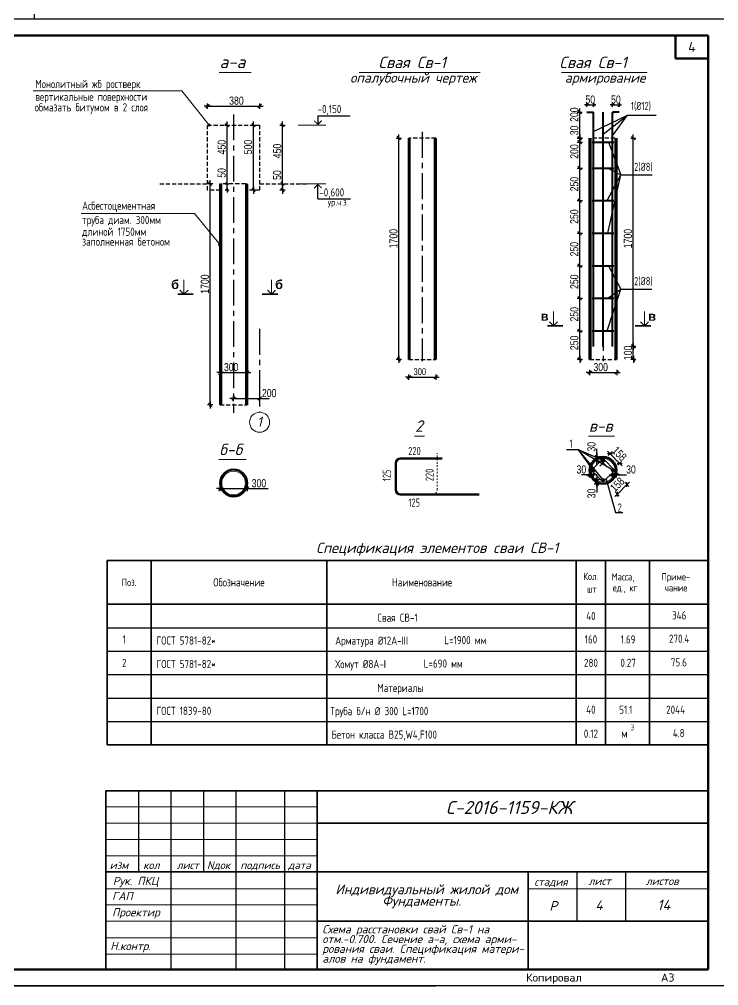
# Model space of a CAD drawing. Extents: x -12289450 to -10763036, y -7834513 to -6150123.
# Drawn here: x -11204704 to -11183218, y -7834506 to -7804813 of the extents above; entities that cross this region are included whole.
import ezdxf
from ezdxf.enums import TextEntityAlignment as Align

# ---------------------------------------------------------------- set-up
doc = ezdxf.new("R2010")
doc.units = 0
doc.header["$LTSCALE"] = 25
for name, pattern in [('CENTER', [50.8, 31.75, -6.35, 6.35, -6.35]), ('DASHED', [0.75, 0.5, -0.25]), ('KL', [4, 2, -2])]:
    doc.linetypes.add(name, pattern=pattern)
for name, color, linetype in [('001-ПЕРЕГОРОДКИ', 5, 'Continuous'), ('003-ТЕКСТ', 7, 'Continuous'), ('005-РАЗМЕРЫ', 252, 'Continuous'), ('014-ОСИ', 251, 'CENTER'), ('Annotation - Text', 7, 'Continuous'), ('ArchiCAD', 7, 'Continuous'), ('kassa', 7, 'Continuous'), ('osnovnie', 7, 'Continuous'), ('Новое', 51, 'Continuous'), ('Текст', 7, 'Continuous')]:
    doc.layers.add(name, color=color, linetype=linetype)
for name, color, linetype, lineweight in [('Примітки 0.09', 7, 'Continuous', 9), ('СТЕНЫ', 5, 'Continuous', 40), ('Текст AMS', 7, 'Continuous', 9), ('тонк', 7, 'Continuous', 20), ('Тонкі 0.18', 7, 'Continuous', 18), ('фундаменты', 52, 'Continuous', 35)]:
    doc.layers.add(name, color=color, linetype=linetype, lineweight=lineweight)
doc.styles.add('gismo', font='isocpeui.ttf')
doc.styles.add('GOST 2.304', font='cs_gost2304.shx')
doc.styles.add('RUSS', font='russ', dxfattribs={"width": 0.8})
doc.styles.get("Standard").update_dxf_attribs({"font": 'arial.ttf'})
doc.styles.add('STYLE1', font='simplex.shx', dxfattribs={"width": 0.7, "height": 300})
doc.styles.add('TXT0', font='txt', dxfattribs={"width": 0.8})
doc.styles.add('СГЕНЕРИР_СТИЛЬ_1', font='arialbd.ttf')
doc.dimstyles.new('100', dxfattribs={"dimtxt": 250, "dimasz": 80, "dimexe": 0, "dimexo": 0, "dimgap": 30, "dimtad": 1, "dimdec": 0, "dimzin": 9, "dimtxsty": 'Standard', "dimblk": 'ARCHTICK', "dimcen": 80, "dimdle": 50, "dimadec": 0, "dimazin": 0, "dimtfac": 1, "dimtdec": 0, "dimtix": 1, "dimtmove": 0, "dimatfit": 1, "dimldrblk": 'DOTSMALL', "dimfxl": 0, "dimarcsym": 0})

# ---------------------------------------------------------------- blocks, each defined once
blk = doc.blocks.new('A8MITTA', base_point=(3180, 3140))
for p, q in [((3160, 3140), (3200, 3140)), ((3170, 3130), (3190, 3150)), ((3180, 3155), (3180, 3125))]:
    blk.add_line(p, q)
blk = doc.blocks.new('A$C7F0C491A')
at = {"layer": 'Тонкі 0.18', "ltscale": 0.25}
blk.add_hatch(color=256, dxfattribs=at).paths.add_polyline_path([(15, 0, 1), (-15, 0, 1)])
blk.add_circle((0, 0), 15, dxfattribs=at)
blk = doc.blocks.new('_ArchTick')
at = {"color": 0, "linetype": 'ByBlock', "const_width": 0.15}
blk.add_lwpolyline([(-0.5, -0.5), (0.5, 0.5)], dxfattribs=at)
blk = doc.blocks.new('_DotSmall')
at = {"color": 0, "linetype": 'ByBlock', "const_width": 0.5}
blk.add_lwpolyline([(-0.0625, 0, 1), (0.0625, 0, 1)], format="xyb", close=True, dxfattribs=at)

msp = doc.modelspace()

# ---------------------------------------------------------------- linework, layer by layer
at = {"lineweight": 13, "ltscale": 20}
for p, q in [((-11204282.8, -7807013.7), (-11199707, -7807013.7)), ((-11198871.8, -7808063.1), (-11199707, -7807013.7)), ((-11199322.4, -7810774.8), (-11202800.6, -7810774.8)), ((-11199322.4, -7810774.8), (-11198535, -7811742.5))]:
    msp.add_line(p, q, dxfattribs=at)
at = {"linetype": 'Continuous', "lineweight": 25, "ltscale": 20}
for p, q in [((-11195529.5, -7807775.8), (-11194541.3, -7807775.8)), ((-11195529.5, -7807775.8), (-11195529.5, -7808063.1)), ((-11195529.5, -7807775.8), (-11194541.3, -7807775.8)), ((-11195529.5, -7807775.8), (-11195529.5, -7808063.1)), ((-11195529.5, -7810150.4), (-11195529.5, -7809863.1)), ((-11195529.5, -7810328.3), (-11195529.5, -7809863.1)), ((-11195529.5, -7810328.3), (-11194524.1, -7810328.3))]:
    msp.add_line(p, q, dxfattribs=at)
at = {"linetype": 'KL', "lineweight": 15}
msp.add_line((-11191866.3, -7819267.2), (-11191866.3, -7818141.5), dxfattribs=at)
at = {"linetype": 'Continuous', "lineweight": 35, "ltscale": 100}
for p, q in [((-11183543.7, -7821211.8), (-11183543.7, -7822711.8)), ((-11202005.5, -7821436.7), (-11202005.5, -7822786.7)), ((-11202005.5, -7821436.7), (-11183543.7, -7821436.7)), ((-11200655.5, -7821436.7), (-11200655.5, -7822786.7)), ((-11195255.5, -7821436.7), (-11195255.5, -7822786.7)), ((-11187593.7, -7821436.7), (-11187593.7, -7822786.7)), ((-11186693.7, -7821436.7), (-11186693.7, -7822786.7)), ((-11185343.7, -7821436.7), (-11185343.7, -7822786.7)), ((-11202005.5, -7822786.7), (-11202005.5, -7827106.7)), ((-11202005.5, -7822786.7), (-11183543.7, -7822786.7)), ((-11200655.5, -7822786.7), (-11200655.5, -7827106.7)), ((-11195255.5, -7822786.7), (-11195255.5, -7827106.7)), ((-11187593.7, -7822786.7), (-11187593.7, -7827106.7)), ((-11186693.7, -7822786.7), (-11186693.7, -7827106.7)), ((-11185343.7, -7822786.7), (-11185343.7, -7827106.7)), ((-11183543.7, -7822711.8), (-11183543.7, -7827511.8)), ((-11202005.5, -7827106.7), (-11183543.7, -7827106.7))]:
    msp.add_line(p, q, dxfattribs=at)
at = {"linetype": 'Continuous', "ltscale": 75}
for p, q in [((-11202005.5, -7823506.7), (-11183543.7, -7823506.7)), ((-11202005.5, -7824226.7), (-11183543.7, -7824226.7)), ((-11202005.5, -7824946.7), (-11183543.7, -7824946.7)), ((-11202005.5, -7825666.7), (-11183543.7, -7825666.7)), ((-11202005.5, -7826386.7), (-11183543.7, -7826386.7)), ((-11202005.5, -7827106.7), (-11185355.5, -7827106.7))]:
    msp.add_line(p, q, dxfattribs=at)
at = {"linetype": 'Continuous', "lineweight": 25, "ltscale": 75}
msp.add_lwpolyline([(-11204244, -7775113.4), (-11204244, -7804813.4)], dxfattribs=at)
at = {"linetype": 'Continuous', "lineweight": 25, "ltscale": 75, "extrusion": (0, 1, 0)}
for points, elevation in [([(11183034.5, 0), (11225034.2, 0)], -7804813.4), ([(11183050, 0), (11225034.2, 0)], -7834505.6), ([(11183034.5, 0), (11225034.2, 0)], -7834505.6), ([(11216944.7, 0), (11191907.8, 0)], -7834505.5)]:
    msp.add_lwpolyline(points, dxfattribs=dict(at, elevation=elevation))
at = {"linetype": 'Continuous', "lineweight": 60, "ltscale": 75, "extrusion": (0, 1, 0)}
for points, elevation in [([(11183543.7, 0), (11223032.7, 0)], -7805313.3), ([(11223032.7, 0), (11183543.7, 0)], -7834005.3)]:
    msp.add_lwpolyline(points, dxfattribs=dict(at, elevation=elevation))
at = {"linetype": 'Continuous', "lineweight": 60, "ltscale": 100, "extrusion": (1, 0, 0)}
for points, elevation in [([(-7805313.3, 0), (-7806013.1, 0)], -11184543.4), ([(-7834005.3, 0), (-7828506.8, 0)], -11183543.7)]:
    msp.add_lwpolyline(points, dxfattribs=dict(at, elevation=elevation))
at = {"linetype": 'Continuous', "lineweight": 60, "ltscale": 75, "extrusion": (1, 0, 0), "elevation": -11183543.7}
msp.add_lwpolyline([(-7834005.3, 0), (-7805313.3, 0)], dxfattribs=at)
at = {"linetype": 'Continuous', "lineweight": 60, "ltscale": 100, "extrusion": (0, 1, 0)}
for points, elevation in [([(11184543.4, 0), (11183543.7, 0)], -7806013.1), ([(11202038.5, 0), (11183543.7, 0)], -7834005.3)]:
    msp.add_lwpolyline(points, dxfattribs=dict(at, elevation=elevation))
at = {"lineweight": 25, "ltscale": 20}
for points, const_width in [([(-11198856.8, -7808063.1, 1), (-11198886.8, -7808063.1, 1)], 60), ([(-11198515.1, -7811742.5, 1), (-11198555, -7811742.5, 1)], 79.8)]:
    msp.add_lwpolyline(points, format="xyb", close=True, dxfattribs=dict(at, const_width=const_width))
at = {"linetype": 'Continuous', "lineweight": 25, "ltscale": 20, "const_width": 32}
for points in [[(-11195646.2, -7807923.8), (-11195529.5, -7808040.5), (-11195412.9, -7807923.8)], [(-11195646.2, -7807923.8), (-11195529.5, -7808040.5), (-11195412.9, -7807923.8)], [(-11195646.2, -7810002.4), (-11195529.5, -7809885.7), (-11195412.9, -7810002.4)], [(-11195646.2, -7810002.4), (-11195529.5, -7809885.7), (-11195412.9, -7810002.4)]]:
    msp.add_lwpolyline(points, dxfattribs=at)
at = {"linetype": 'KL', "lineweight": 15}
msp.add_arc((-11192009.4, -7819267.2), 143.1, 270, 0, dxfattribs=at)
at = {"layer": '001-ПЕРЕГОРОДКИ', "lineweight": 18, "ltscale": 100}
for points in [[(-11199644.4, -7812813.7), (-11199644.4, -7813257.5)], [(-11196955.1, -7812813.7), (-11196955.1, -7813257.5)], [(-11196955.1, -7812813.7), (-11196955.1, -7813257.5)], [(-11188292.6, -7813789.7), (-11188292.6, -7814233.5)], [(-11185493.4, -7813789.7), (-11185493.4, -7814233.5)], [(-11185493.4, -7813789.7), (-11185493.4, -7814233.5)]]:
    msp.add_lwpolyline(points, dxfattribs=at)
at = {"layer": '001-ПЕРЕГОРОДКИ', "lineweight": 35, "ltscale": 100}
for points in [[(-11199833.4, -7813257.5), (-11199358.7, -7813257.5)], [(-11196766, -7813257.5), (-11197240.7, -7813257.5)], [(-11188481.6, -7814233.5), (-11188006.9, -7814233.5)], [(-11185304.4, -7814233.5), (-11185779.1, -7814233.5)]]:
    msp.add_lwpolyline(points, dxfattribs=at)
at = {"layer": '003-ТЕКСТ', "color": 254}
msp.add_line((-11191910.4, -7834505.5), (-11216944.7, -7834505.5), dxfattribs=at)
at = {"layer": '005-РАЗМЕРЫ', "ltscale": 5}
for p, q in [((-11198968.9, -7807479.2), (-11197346.4, -7807479.2)), ((-11187486.5, -7815257.7), (-11187487.6, -7807555.1)), ((-11187259.6, -7807445.6), (-11187066.8, -7807445.6)), ((-11186471.4, -7807445.6), (-11186278.6, -7807445.6)), ((-11198321, -7809863.1), (-11198321, -7808063.1)), ((-11197511.1, -7810063.1), (-11197511.1, -7808068.5)), ((-11196617.4, -7810057.7), (-11196617.4, -7807970.8)), ((-11193043.4, -7815309.1), (-11193043.4, -7808466.5)), ((-11185839.8, -7815263.1), (-11185839.8, -7808463.1)), ((-11198838.3, -7816709.1), (-11198838.3, -7809866.5)), ((-11198321, -7810059.5), (-11198321, -7809866.7)), ((-11198525.8, -7815668), (-11197708.3, -7815668)), ((-11192730.9, -7815806.3), (-11191913.4, -7815806.3)), ((-11187174, -7815665.9), (-11186356.5, -7815665.9)), ((-11198119.4, -7816464), (-11197030.2, -7816464)), ((-11186961.4, -7818251.1), (-11186961.4, -7818006.4)), ((-11186554.7, -7818166.8), (-11186265.4, -7818456.2)), ((-11186961.4, -7818381.9), (-11186961.4, -7818387.3)), ((-11187188.6, -7818811.1), (-11187433.3, -7818811.1)), ((-11187057.8, -7818811.1), (-11187052.4, -7818811.1)), ((-11186480.4, -7818811.1), (-11186485.8, -7818811.1)), ((-11186349.6, -7818811.1), (-11186047.5, -7818811.1)), ((-11186961.4, -7818959.3), (-11186961.4, -7818953.9)), ((-11186961.4, -7819090.1), (-11186961.4, -7819357.3)), ((-11186329.4, -7819399.7), (-11186040, -7819110.3)), ((-11198529.6, -7819234.2), (-11197712.2, -7819234.2)), ((-11197706.8, -7819234.2), (-11197057.9, -7819234.2))]:
    msp.add_line(p, q, dxfattribs=at)
at = {"layer": '005-РАЗМЕРЫ', "color": 2, "linetype": 'DASHED', "ltscale": 10}
for p, q in [((-11191911.9, -7808463.1), (-11192740.2, -7808463.1)), ((-11186403, -7808463.1), (-11187135.2, -7808463.1)), ((-11197754.8, -7809863.1), (-11198487, -7809863.1)), ((-11192740.2, -7815263.1), (-11191911.9, -7815263.1)), ((-11187183.2, -7815263.1), (-11186355, -7815263.1)), ((-11198535, -7816663.1), (-11197706.8, -7816663.1))]:
    msp.add_line(p, q, dxfattribs=at)
at = {"layer": '014-ОСИ'}
for p, q in [((-11198120.9, -7807735.4), (-11198120.9, -7816904)), ((-11186769.1, -7807854.3), (-11186769.1, -7815344.8)), ((-11192326, -7808274), (-11192326, -7815321.1)), ((-11197320.9, -7814323.5), (-11197320.9, -7816886))]:
    msp.add_line(p, q, dxfattribs=at)
at = {"layer": 'Annotation - Text', "color": 0, "lineweight": 20}
msp.add_circle((-11197320.9, -7817194), 308, dxfattribs=at)
at = {"layer": 'ArchiCAD', "color": 7, "linetype": 'Continuous', "lineweight": 35}
for p, q in [((-11202043.7, -7828516.7), (-11183581.8, -7828516.7)), ((-11195557.1, -7828516.7), (-11195557.1, -7834005.3)), ((-11195557.1, -7829514.6), (-11183581.8, -7829514.6)), ((-11202043.7, -7831011.5), (-11183581.8, -7831011.5)), ((-11189070.4, -7831011.5), (-11189070.4, -7834005.3)), ((-11195557.1, -7832524.2), (-11183581.8, -7832524.2))]:
    msp.add_line(p, q, dxfattribs=at)
msp.add_lwpolyline([(-11183543.7, -7834005.3), (-11202043.7, -7834005.3), (-11202043.7, -7828516.7), (-11183543.7, -7828516.7), (-11183543.7, -7834005.3)], close=True, dxfattribs=at)
at = {"layer": 'kassa', "lineweight": 15}
for p, q in [((-11202043.7, -7829015.6), (-11195557.1, -7829015.6)), ((-11195557.1, -7829514.6), (-11202043.7, -7829514.6)), ((-11202043.7, -7830013.6), (-11195557.1, -7830013.6)), ((-11202043.7, -7830512.5), (-11195557.1, -7830512.5)), ((-11202043.7, -7831526.3), (-11195557.1, -7831526.3)), ((-11189070.4, -7831526.3), (-11183581.8, -7831526.3)), ((-11202043.7, -7832025.3), (-11195557.1, -7832025.3)), ((-11202043.7, -7833039), (-11195557.1, -7833039)), ((-11202043.7, -7833538), (-11195557.1, -7833538))]:
    msp.add_line(p, q, dxfattribs=at)
at = {"layer": 'osnovnie', "lineweight": 60, "ltscale": 30}
for p, q in [((-11193134.3, -7819267.2), (-11193134.3, -7818454.4)), ((-11192991.2, -7818311.3), (-11191711, -7818311.3)), ((-11192991.2, -7819410.3), (-11190578.2, -7819410.3))]:
    msp.add_line(p, q, dxfattribs=at)
for centre, start, end in [((-11192991.2, -7818454.4), 90, 180), ((-11192991.2, -7819267.2), 180, 270)]:
    msp.add_arc(centre, 143.1, start, end, dxfattribs=at)
at = {"layer": 'Новое', "color": 7, "linetype": 'Continuous'}
for p, q in [((-11202043.7, -7828516.7), (-11202043.7, -7834005.3)), ((-11201045.7, -7828516.7), (-11201045.7, -7831011.5)), ((-11200047.8, -7828516.7), (-11200047.8, -7834005.3)), ((-11199049.8, -7828516.7), (-11199049.8, -7831011.5)), ((-11198051.9, -7828516.7), (-11198051.9, -7834005.3)), ((-11196555, -7828516.7), (-11196555, -7834005.3)), ((-11187573.5, -7831011.5), (-11187573.5, -7832524.2)), ((-11186076.6, -7831011.5), (-11186076.6, -7832524.2))]:
    msp.add_line(p, q, dxfattribs=at)
at = {"layer": 'СТЕНЫ', "color": 0, "lineweight": 5, "ltscale": 4}
for p, q in [((-11195288, -7808063.1), (-11196135.3, -7808063.1)), ((-11195288, -7809863.1), (-11196135.3, -7809863.1))]:
    msp.add_line(p, q, dxfattribs=at)
at = {"layer": 'СТЕНЫ', "color": 1, "ltscale": 4}
for points in [[(-11187263.2, -7807663.1), (-11187063.2, -7807663.1)], [(-11187063.2, -7814863.1), (-11187063.2, -7807663.1)], [(-11186769.1, -7814863.1), (-11186769.1, -7807663.1)], [(-11186475, -7807663.1), (-11186425, -7807663.1)], [(-11186475, -7814863.1), (-11186475, -7807663.1)], [(-11186275, -7807663.1), (-11186475, -7807663.1)], [(-11187103.2, -7808583.1), (-11186435, -7808583.1)], [(-11187103.2, -7809383.1), (-11186435, -7809383.1)], [(-11187103.2, -7810383.1), (-11186435, -7810383.1)], [(-11187103.2, -7811383.1), (-11186435, -7811383.1)], [(-11187103.2, -7812383.1), (-11186435, -7812383.1)], [(-11187103.2, -7813383.1), (-11186435, -7813383.1)], [(-11187103.2, -7814383.1), (-11186435, -7814383.1)], [(-11187103.2, -7814383.1), (-11186435, -7814383.1)]]:
    msp.add_lwpolyline(points, dxfattribs=at)
at = {"layer": 'СТЕНЫ', "color": 4, "linetype": 'DASHED', "lineweight": 25, "ltscale": 10}
msp.add_lwpolyline([(-11198535, -7810063.1), (-11198920.9, -7810063.1), (-11198920.9, -7808063.1), (-11197320.9, -7808063.1), (-11197320.9, -7810063.1), (-11197706.8, -7810063.1)], dxfattribs=at)
at = {"layer": 'СТЕНЫ', "color": 0, "linetype": 'DASHED', "lineweight": 25, "ltscale": 10}
for points in [[(-11200387.8, -7809863.1), (-11200387.8, -7809863.1), (-11198920.9, -7809863.1)], [(-11197320.9, -7809863.1), (-11197320.9, -7809863.1), (-11195854.1, -7809863.1)]]:
    msp.add_lwpolyline(points, dxfattribs=at)
at = {"layer": 'СТЕНЫ', "color": 5, "lineweight": 30}
for points in [[(-11199644.4, -7813257.5), (-11199767.7, -7813134.1)], [(-11199644.4, -7813257.5), (-11199521, -7813134.1)], [(-11196955.1, -7813257.5), (-11197078.4, -7813134.1)], [(-11196955.1, -7813257.5), (-11196831.7, -7813134.1)], [(-11188292.6, -7814233.5), (-11188415.9, -7814110.1)], [(-11188292.6, -7814233.5), (-11188169.2, -7814110.1)], [(-11185493.4, -7814233.5), (-11185616.8, -7814110.1)], [(-11185493.4, -7814233.5), (-11185370.1, -7814110.1)]]:
    msp.add_lwpolyline(points, dxfattribs=at)
at = {"layer": 'Текст AMS', "linetype": 'Continuous', "lineweight": 5, "ltscale": 75}
for points in [[(-11198565, -7806444.1), (-11197581, -7806444.1)], [(-11194262.6, -7806444.1), (-11190545.5, -7806444.1)], [(-11188050.3, -7806444.1), (-11185419.1, -7806444.1)], [(-11192558.2, -7817618.8), (-11192252.7, -7817618.8)], [(-11187220.1, -7817618.8), (-11186421.1, -7817618.8)], [(-11198571.9, -7818338.1), (-11197730.3, -7818338.1)]]:
    msp.add_lwpolyline(points, dxfattribs=at)
at = {"layer": 'тонк', "lineweight": 20}
msp.add_line((-11195557.1, -7832524.2), (-11202043.7, -7832524.2), dxfattribs=at)
at = {"layer": 'фундаменты', "lineweight": 50, "ltscale": 0.25}
for p, q in [((-11192740.2, -7808463.1), (-11192740.2, -7815263.1)), ((-11191911.9, -7815263.1), (-11191911.9, -7808463.1)), ((-11187183.2, -7808463.1), (-11187183.2, -7815263.1)), ((-11186355, -7815263.1), (-11186355, -7808463.1)), ((-11198535, -7809863.1), (-11198535, -7816663.1)), ((-11197706.8, -7816663.1), (-11197706.8, -7809863.1))]:
    msp.add_line(p, q, dxfattribs=at)
at = {"layer": 'фундаменты', "lineweight": 13, "ltscale": 0.25}
for p, q in [((-11192692.2, -7808463.1), (-11192692.2, -7815263.1)), ((-11191959.9, -7815263.1), (-11191959.9, -7808463.1)), ((-11187135.2, -7808463.1), (-11187135.2, -7815263.1)), ((-11186403, -7815263.1), (-11186403, -7808463.1)), ((-11198487, -7809863.1), (-11198535, -7809863.1)), ((-11198487, -7809863.1), (-11198487, -7816663.1)), ((-11197754.8, -7816663.1), (-11197754.8, -7809863.1)), ((-11197706.8, -7809863.1), (-11197754.8, -7809863.1))]:
    msp.add_line(p, q, dxfattribs=at)
at = {"layer": 'фундаменты', "color": 1, "ltscale": 0.75}
msp.add_lwpolyline([(-11186736.3, -7818342.8), (-11186434.5, -7818645.8), (-11186433, -7818692.8), (-11186743.4, -7819004.5), (-11186794.4, -7819004.8), (-11187103.4, -7818695.7), (-11187101.3, -7818642.5), (-11186796, -7818337.5), (-11186736.3, -7818342.8), (-11186724.1, -7818373.6), (-11186732.8, -7818400.1), (-11186862.1, -7818529.5), (-11186732.8, -7818400.1), (-11186724.1, -7818373.6), (-11186736.3, -7818342.8), (-11186796, -7818337.5), (-11186814.1, -7818373.6), (-11186807.2, -7818397.5), (-11186675.3, -7818529.5)], dxfattribs=at)
at = {"layer": 'фундаменты', "lineweight": 50, "ltscale": 0.25}
for centre in [(-11186769.1, -7818670.6), (-11198120.9, -7819062.8)]:
    msp.add_circle(centre, 414.1, dxfattribs=at)
at = {"layer": 'фундаменты', "lineweight": 13, "ltscale": 0.25}
for centre in [(-11186769.1, -7818670.6), (-11198120.9, -7819062.8)]:
    msp.add_circle(centre, 366.1, dxfattribs=at)

# ---------------------------------------------------------------- block references
at = {"layer": '005-РАЗМЕРЫ', "ltscale": 5}
for p, xscale, yscale, zscale, rotation in [((-11198920.9, -7807479.2), 5.400000000001455, 5.400000000001455, 5.400000000001455, 180), ((-11187487.6, -7807663.1), 5.399999999999977, 5.399999999999977, 5.399999999999977, 90), ((-11187263.2, -7807445.6), 3.600000000000023, 3.600000000000023, 3.600000000000023, 180), ((-11186475, -7807445.6), 3.6, 3.6, 3.6, 180), ((-11198321, -7808063.1), 5.399999999999636, 5.399999999999636, 5.399999999999636, 90), ((-11197511.1, -7808063.1), 5.399999999999636, 5.399999999999636, 5.399999999999636, 90), ((-11196617.4, -7808063.1), 5.399999999999636, 5.399999999999636, 5.399999999999636, 90), ((-11193043.4, -7808461.1), 5.399999999999636, 5.399999999999636, 5.399999999999636, 90), ((-11193043.4, -7808463.1), 5.399999999999636, 5.399999999999636, 5.399999999999636, 90), ((-11187487.6, -7808463.1), 5.399999999999977, 5.399999999999977, 5.399999999999977, 270), ((-11187487.4, -7808463.1), 5.399999999999636, 5.399999999999636, 5.399999999999636, 90), ((-11185839.8, -7808463.1), 5.399999999999977, 5.399999999999977, 5.399999999999977, 90), ((-11187487.4, -7808583.1), 5.399999999999636, 5.399999999999636, 5.399999999999636, 90), ((-11187486.5, -7809383.1), 5.399999999999636, 5.399999999999636, 5.399999999999636, 90), ((-11187486.5, -7809383.1), 5.399999999999636, 5.399999999999636, 5.399999999999636, 90), ((-11198838.3, -7809861.1), 5.399999999999636, 5.399999999999636, 5.399999999999636, 90), ((-11198321, -7809863.1), 3.600000000000023, 3.600000000000023, 3.600000000000023, 90), ((-11196617.4, -7809863.1), 5.399999999999636, 5.399999999999636, 5.399999999999636, 90), ((-11196617.4, -7809863.1), 5.399999999999636, 5.399999999999636, 5.399999999999636, 90), ((-11198321, -7810063.1), 3.600000000000023, 3.600000000000023, 3.600000000000023, 270), ((-11197511.1, -7810063.1), 5.399999999999636, 5.399999999999636, 5.399999999999636, 270), ((-11196617.4, -7810063.1), 5.399999999999636, 5.399999999999636, 5.399999999999636, 270), ((-11187486.5, -7810383.1), 5.399999999999636, 5.399999999999636, 5.399999999999636, 90), ((-11187486.5, -7811383.1), 5.399999999999636, 5.399999999999636, 5.399999999999636, 90), ((-11187486.5, -7812383.1), 5.399999999999636, 5.399999999999636, 5.399999999999636, 90), ((-11187486.5, -7813383.1), 5.399999999999636, 5.399999999999636, 5.399999999999636, 90), ((-11187486.5, -7814383.1), 5.399999999999636, 5.399999999999636, 5.399999999999636, 90), ((-11185839.8, -7814863.1), 5.399999999999977, 5.399999999999977, 5.399999999999977, 270), ((-11185839.2, -7814863.1), 5.399999999999977, 5.399999999999977, 5.399999999999977, 90), ((-11193043.4, -7815263.1), 5.399999999999636, 5.399999999999636, 5.399999999999636, 270), ((-11187486.5, -7815263.1), 5.399999999999636, 5.399999999999636, 5.399999999999636, 270), ((-11185839.2, -7815263.1), 5.399999999999977, 5.399999999999977, 5.399999999999977, 270), ((-11187179.4, -7815665.9), 5.400000000001455, 5.400000000001455, 5.400000000001455, 180), ((-11198531.2, -7815668), 5.400000000001455, 5.400000000001455, 5.400000000001455, 180), ((-11192736.3, -7815806.3), 5.400000000001455, 5.400000000001455, 5.400000000001455, 180), ((-11198124.8, -7816464), 5.400000000001455, 5.400000000001455, 5.400000000001455, 180), ((-11198838.3, -7816663.1), 5.399999999999636, 5.399999999999636, 5.399999999999636, 270), ((-11186961.4, -7818256.5), 5.399999999999977, 5.399999999999977, 5.399999999999977, 270), ((-11186558.5, -7818163), 5.399999999999989, 5.399999999999989, 5.399999999999989, 134.9999999929931), ((-11186961.4, -7818376.5), 5.399999999999977, 5.399999999999977, 5.399999999999977, 90), ((-11186261.5, -7818460), 5.399999999999989, 5.399999999999989, 5.399999999999989, 314.9999999929931), ((-11187063.2, -7818811.1), 5.399999999999999, 5.399999999999999, 5.399999999999999, 180), ((-11186355, -7818811.1), 5.399999999999999, 5.399999999999999, 5.399999999999999, 180), ((-11186961.4, -7818964.7), 5.399999999999977, 5.399999999999977, 5.399999999999977, 270), ((-11186961.4, -7819084.7), 5.399999999999977, 5.399999999999977, 5.399999999999977, 90), ((-11186036.2, -7819106.5), 5.399999999999986, 5.399999999999986, 5.399999999999986, 44.99999999946087), ((-11198535, -7819234.2), 5.399999999999999, 5.399999999999999, 5.399999999999999, 180), ((-11186333.2, -7819403.5), 5.399999999999987, 5.399999999999987, 5.399999999999987, 224.9999999994609)]:
    msp.add_blockref('A8MITTA', p, dxfattribs=dict(at, xscale=xscale, yscale=yscale, zscale=zscale, rotation=rotation))
for p, xscale, yscale, zscale in [((-11197320.9, -7807479.2), 5.400000000001455, 5.400000000001455, 5.400000000001455), ((-11187063.2, -7807445.6), 3.600000000000023, 3.600000000000023, 3.600000000000023), ((-11186275, -7807445.6), 3.6, 3.6, 3.6), ((-11186351.1, -7815665.9), 5.400000000001455, 5.400000000001455, 5.400000000001455), ((-11197702.9, -7815668), 5.400000000001455, 5.400000000001455, 5.400000000001455), ((-11191908, -7815806.3), 5.400000000001455, 5.400000000001455, 5.400000000001455), ((-11197320.9, -7816464), 5.400000000001455, 5.400000000001455, 5.400000000001455), ((-11187183.2, -7818811.1), 5.399999999999999, 5.399999999999999, 5.399999999999999), ((-11186475, -7818811.1), 5.399999999999999, 5.399999999999999, 5.399999999999999), ((-11197706.8, -7819234.2), 5.399999999999999, 5.399999999999999, 5.399999999999999)]:
    msp.add_blockref('A8MITTA', p, dxfattribs=dict(at, xscale=xscale, yscale=yscale, zscale=zscale))
at = {"layer": 'фундаменты', "color": 1, "ltscale": 0.25, "yscale": 3, "zscale": 3}
for p, xscale, rotation in [((-11186769.1, -7818373.6), -3, 180), ((-11187066.1, -7818670.6), 3, 270), ((-11186472.1, -7818670.6), -3, 180), ((-11186769.1, -7818967.6), 3, 270)]:
    msp.add_blockref('A$C7F0C491A', p, dxfattribs=dict(at, xscale=xscale, rotation=rotation))

# ---------------------------------------------------------------- texts
at = {"lineweight": 25, "ltscale": 20, "style": 'GOST 2.304'}
for s, p in [('Монолитный жб ростверк', (-11204214.7, -7806924.8)), ('вертикальные поверхности', (-11204211.3, -7807317.3)), ('обмазать битумом в 2 слоя', (-11204232.1, -7807642.6)), ('Асбестоцементная', (-11202773.4, -7810663.7)), ('труба диам. 300мм', (-11202773.4, -7811104.8)), ('длиной 1750мм', (-11202773.4, -7811465.8)), ('заполненная бетоном', (-11202773.4, -7811769.8))]:
    msp.add_text(s, height=250, dxfattribs=at).set_placement(p)
at = {"linetype": 'Continuous', "lineweight": 25, "ltscale": 20, "style": 'GOST 2.304'}
for s, height, p in [('-0,150', 250, (-11195539.3, -7807696.3)), ('-0,600', 250, (-11195488.5, -7810256.7)), ('ур.ч.з.', 200, (-11195229.8, -7810533.8))]:
    msp.add_text(s, height=height, dxfattribs=at).set_placement(p)
at = {"insert": (-11184156, -7805513.2), "char_height": 299.917, "width": 571.27, "attachment_point": 1}
msp.add_mtext('{\\Fsimplex|c0;4}', dxfattribs=at)
at = {"color": 0, "lineweight": 15, "char_height": 250, "style": 'STYLE1'}
for s, insert, attachment_point in [('1(%%C12)', (-11185913.4, -7807352), 1), ('2(%%C8)', (-11185815.2, -7809220.6), 1), ('2(%%C8)', (-11185815.2, -7812733.3), 1), ('1', (-11187709.2, -7817723.9), 3), ('2', (-11186322.8, -7819688.9), 1)]:
    msp.add_mtext(s, dxfattribs=dict(at, insert=insert, attachment_point=attachment_point))
at = {"color": 0, "char_height": 250, "width": 8283.856, "attachment_point": 1, "style": 'STYLE1'}
for s, insert in [('220', (-11192754.4, -7817952.8)), ('125', (-11192748.6, -7819536.1))]:
    msp.add_mtext(s, dxfattribs=dict(at, insert=insert))
at = {"color": 0, "char_height": 250, "width": 8283.856, "attachment_point": 1, "rotation": 90, "style": 'STYLE1'}
for s, insert in [('125', (-11193541, -7819003.5)), ('220', (-11192225.3, -7819003.5))]:
    msp.add_mtext(s, dxfattribs=dict(at, insert=insert))
at = {"linetype": 'Continuous', "lineweight": 25, "ltscale": 75, "char_height": 249.931, "attachment_point": 1}
for s, insert, width in [('\\Fsimplex.shx;\\W1.0000000000;\\T1.0000000000;\\o\\lКопировал', (-11189136.3, -7834130.3), 2296.983), ('\\Fsimplex.shx;\\W1.0000000000;\\T1.0000000000;\\o\\lA3', (-11184993.3, -7834130.3), 737.891)]:
    msp.add_mtext(s, dxfattribs=dict(at, insert=insert, width=width))
at = {"layer": '005-РАЗМЕРЫ', "ltscale": 5, "attachment_point": 5, "style": 'TXT0'}
for s, insert, char_height in [('\\A1;380', (-11198034.6, -7807314.2), 250), ('\\A1;50', (-11187163.2, -7807280.6), 250), ('\\A1;50', (-11186375, -7807280.6), 250), ('\\A1;300', (-11198194.6, -7815503), 250), ('\\A1;300', (-11192399.7, -7815641.3), 210), ('\\A1;300', (-11186842.7, -7815500.9), 250), ('\\A1;200', (-11197026.8, -7816299), 250), ('\\A1;30', (-11187436, -7818646.1), 250), ('\\A1;30', (-11185913.2, -7818646.1), 250), ('\\A1;300', (-11197341.9, -7819069.2), 250)]:
    msp.add_mtext(s, dxfattribs=dict(at, insert=insert, char_height=char_height))
at = {"layer": '005-РАЗМЕРЫ', "ltscale": 5, "char_height": 250, "attachment_point": 5, "style": 'TXT0'}
for s, insert, rotation in [('\\A1;200', (-11187652.6, -7807742.6), 90), ('\\A1;30', (-11187651.5, -7808228.9), 90), ('\\A1;450', (-11198486, -7808740), 90), ('\\A1;500', (-11197676.1, -7808740), 90), ('\\A1;450', (-11196779.2, -7808859.9), 90), ('\\A1;200', (-11187651.5, -7808876), 90), ('\\A1;50', (-11198486, -7809531.9), 90), ('\\A1;50', (-11196782.4, -7809599.2), 90), ('\\A1;250', (-11187651.5, -7809876), 90), ('\\A1;250', (-11187651.5, -7810876), 90), ('\\A1;1700', (-11193208.4, -7811551), 90), ('\\A1;1700', (-11186004.8, -7811551), 90), ('\\A1;250', (-11187651.5, -7811876), 90), ('\\A1;1700', (-11199003.3, -7812949), 90), ('\\A1;250', (-11187651.5, -7812876), 90), ('\\A1;250', (-11187651.5, -7813876), 90), ('\\A1;250', (-11187651.5, -7814756), 90), ('\\A1;100', (-11186004.2, -7815063.1), 90), ('\\A1;30', (-11187126.4, -7817945.9), 90), ('\\A1;158', (-11186267.5, -7818161.9), 315), ('\\A1;158', (-11186331.7, -7819108), 45), ('\\A1;30', (-11187126.4, -7819382.6), 90)]:
    msp.add_mtext(s, dxfattribs=dict(at, insert=insert, rotation=rotation))
at = {"layer": 'Annotation - Text', "color": 0, "lineweight": 25, "style": 'gismo'}
for s, height, p in [('а-а', 378, (-11198550.8, -7806310.9)), ('Свая Св-1', 350, (-11193668.7, -7806310.9)), ('Свая Св-1', 350, (-11188111.8, -7806310.9)), ('опалубочный чертеж', 300, (-11194540.7, -7806758.9)), ('армирование', 300, (-11187944.2, -7806758.9)), ('2', 350, (-11192544, -7817485.7)), ('в-в', 350, (-11187206, -7817485.7)), ('б-б', 350, (-11198557.8, -7818204.9)), ('Спецификация элементов cваи CB-1', 320, (-11195586.2, -7821211.3)), ('С-2016-1159-КЖ', 400.828, (-11191596, -7829231.3)), ('изм', 240, (-11201926.8, -7830922.5)), ('Nдок', 240, (-11198940.7, -7830922.5)), ('кол', 240, (-11200898.8, -7830922.5)), ('лист', 240, (-11199870.8, -7830922.5)), ('подпись', 240, (-11197912.7, -7830922.5)), ('дата', 240, (-11196444.2, -7830922.5)), ('Рук. ПКЦ', 250, (-11201828.9, -7831411.6)), ('стадия', 240, (-11188881.1, -7831436.1)), ('лист', 240, (-11187216.8, -7831411.6)), ('листов', 240, (-11185454.5, -7831411.6)), ('Индивидуальный жилой дом', 300, (-11194994.8, -7831695.4)), ('ГАП', 250, (-11201853.3, -7831876.3)), ('Фундаменты.', 300, (-11193556.8, -7832049.7)), ('Р', 298.6, (-11188419.3, -7832203.9)), ('4', 298.6, (-11187005.7, -7832181.7)), ('14', 320.66, (-11185106.7, -7832185.7)), ('Проектир', 250, (-11201853.3, -7832375.2)), ('Схема расстановки свай Св-1 на', 252, (-11195395.6, -7832897.7)), ('отм.-0.700. Сечение а-а, схема арми- ', 252, (-11195395.6, -7833199.2)), ('Н.контр.', 250, (-11201908.1, -7833413.1)), ('рования сваи. Спецификация матери-', 252, (-11195395.6, -7833498)), ('алов на фундамент.', 252, (-11195395.6, -7833799.5))]:
    msp.add_text(s, height=height, dxfattribs=at).set_placement(p)
at = {"layer": 'Annotation - Text', "color": 7, "linetype": 'Continuous', "lineweight": 0, "char_height": 280, "attachment_point": 2, "style": 'СГЕНЕРИР_СТИЛЬ_1'}
for s, insert in [('б', (-11199918.1, -7812820.1)), ('б', (-11196724.7, -7812820.1)), ('в', (-11188566.2, -7813796.1)), ('в', (-11185263, -7813796.1))]:
    msp.add_mtext(s, dxfattribs=dict(at, insert=insert))
at = {"layer": 'Annotation - Text', "color": 0, "lineweight": 25, "insert": (-11197327.8, -7817023.2), "char_height": 308, "attachment_point": 2, "style": 'gismo'}
msp.add_mtext('1', dxfattribs=at)
at = {"layer": 'Примітки 0.09', "style": 'GOST 2.304'}
for s, p in [('346', (-11184431.6, -7823125.2)), ('40', (-11187142.6, -7823146.7)), ('1', (-11201479, -7823866.7)), ('160', (-11187142.6, -7823866.7)), ('1.69', (-11185999.9, -7823866.7)), ('270.4', (-11184431.5, -7823845.2)), ('2', (-11201479.1, -7824586.7)), ('280', (-11187142.6, -7824586.7)), ('0.27', (-11185999.9, -7824586.7)), ('75.6', (-11184441.8, -7824571.7)), ('40', (-11187142.6, -7826026.7)), ('51.1', (-11186071.3, -7826026.7)), ('2044', (-11184542.3, -7826026.7)), ('0.12', (-11187142.9, -7826762.2)), ('4.8', (-11184444.8, -7826746.7))]:
    msp.add_text(s, height=250, dxfattribs=at).set_placement(p, align=Align.MIDDLE_CENTER)
for s, height, p in [('Cвая CB-1', 250, (-11193705.6, -7823322)), ('ГОСТ 5781-82*', 250, (-11200490.8, -7824025.6)), ('Арматура %%C12A-III', 250, (-11194998.4, -7824028.4)), ('L=1900 мм', 250, (-11191645, -7824014.1)), ('L=690 мм', 250, (-11192278.3, -7824734.1)), ('ГОСТ 5781-82*', 250, (-11200490.8, -7824745.6)), ('Хомут %%C8A-I', 250, (-11194998.4, -7824748.4)), ('Материалы', 250, (-11193705.6, -7825482)), ('ГОСТ 1839-80', 250, (-11200490.8, -7826185.6)), ('Труба б/н %%C 300 L=1700', 250, (-11195147.5, -7826194.8)), ('3', 180, (-11185931.9, -7826661.8)), (' Бетон класса В25,W4,F100', 250, (-11195242.7, -7826914.8)), ('м', 270, (-11186208.8, -7826889.8))]:
    msp.add_text(s, height=height, dxfattribs=at).set_placement(p)
at = {"layer": 'Текст', "color": 7, "linetype": 'Continuous', "ltscale": 100, "style": 'GOST 2.304'}
for s, height, p in [('Кол.', 225, (-11187143.7, -7821928.9)), ('Поз.', 225, (-11201330.5, -7822111.7)), ('Обозначение', 250, (-11197955.5, -7822111.7)), ('Наименование', 250, (-11192330.5, -7822111.7)), ('шт', 225, (-11187112.5, -7822317.7))]:
    msp.add_text(s, height=height, dxfattribs=at).set_placement(p, align=Align.MIDDLE_CENTER)
for s, p in [('Масса,', (-11186508, -7822055.5)), ('Приме-', (-11184975.2, -7822055.5)), ('ед., кг', (-11186471.5, -7822393)), ('чание', (-11184876.8, -7822393))]:
    msp.add_text(s, height=225, dxfattribs=at).set_placement(p)

# ---------------------------------------------------------------- leaders
at = {"color": 0, "lineweight": 15}
for points in [[(-11187063.2, -7808257.6), (-11186016, -7807763.1)], [(-11186769.1, -7808340.6), (-11186016, -7807763.1), (-11185644.5, -7807763.1)], [(-11186475, -7808392.5), (-11186016, -7807763.1), (-11185137.6, -7807763.1)], [(-11186598.3, -7808583.1), (-11186224.5, -7809588.5)], [(-11186642.1, -7810383.1), (-11186224.5, -7809588.5)], [(-11186627.5, -7809383.1), (-11186224.5, -7809588.5), (-11185265.4, -7809588.5)], [(-11186619.6, -7811383.1), (-11186224.5, -7809588.5)], [(-11186598.3, -7812383.1), (-11186224.5, -7813101.2)], [(-11186642.1, -7814383.1), (-11186224.5, -7813101.2)], [(-11186627.5, -7813383.1), (-11186224.5, -7813101.2), (-11185269.8, -7813101.2)], [(-11186769.1, -7818967.6), (-11187522.3, -7818042.9), (-11187893.7, -7818042.9)], [(-11187063.2, -7818672.3), (-11187522.3, -7818042.9), (-11187893.7, -7818042.9)], [(-11186769.1, -7818373.6), (-11187522.3, -7818042.9)], [(-11186472.1, -7818670.6), (-11187522.3, -7818042.9)], [(-11186677.8, -7818938.7), (-11186391.9, -7819971.5), (-11186162.8, -7819971.5)]]:
    msp.add_leader(points, dimstyle='100', override={"dimgap": 1, "dimtad": 0, "dimtxsty": 'RUSS'}, dxfattribs=at)

doc.saveas('drawing.dxf')
